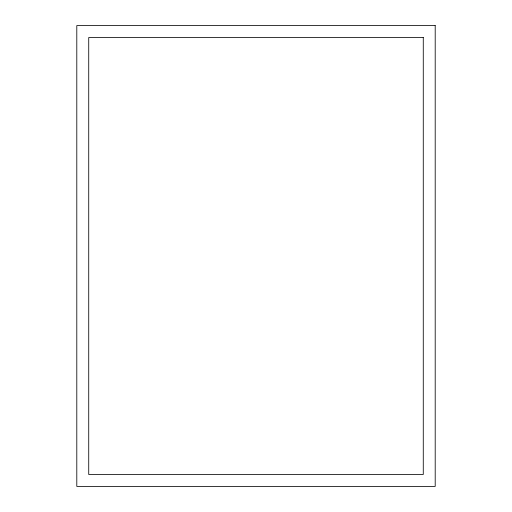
<?xml version="1.0" encoding="UTF-8"?>
<svg xmlns="http://www.w3.org/2000/svg" width="512" height="512" viewBox="0 0 512 512"><rect width="100%" height="100%" fill="white"/><g stroke="black" fill="none" stroke-linecap="round" stroke-linejoin="round"><path stroke-width="0.77" d="M435.2 25.6L76.8 25.6L76.8 486.4L435.2 486.4L435.2 25.6M423.27 37.53L88.73 37.53L88.73 474.47L423.27 474.47L423.27 37.53"/></g></svg>
